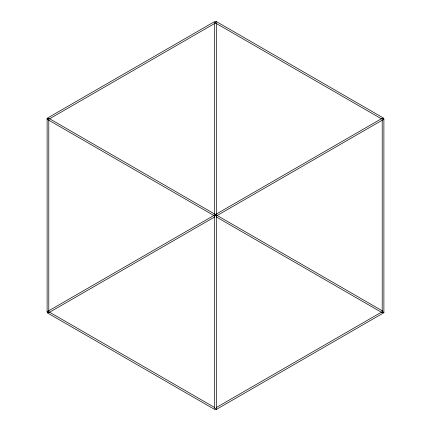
<?xml version="1.0" encoding="UTF-8"?>
<svg xmlns="http://www.w3.org/2000/svg" width="431" height="431" viewBox="0 0 431 431"><rect width="100%" height="100%" fill="white"/><g stroke="black" fill="none" stroke-linecap="round" stroke-linejoin="round"><path stroke-width="0.65" d="M47.114 118.283L214.665 21.55L216.335 22.52L48.789 119.252L47.114 118.283L47.114 311.748L48.789 312.717L214.595 216.992M47.114 311.748L214.083 215.355M383.886 119.252L382.211 118.283L214.665 215.015L216.335 215.985L383.886 119.252L383.886 312.717L216.335 409.45L214.665 408.48L214.665 215.689M216.405 407.473L382.211 311.748L383.886 312.717M215.78 408.803L214.665 409.45L47.114 312.717L48.789 311.748L214.595 407.473M383.326 312.071L382.211 312.717L216.405 216.992M216.917 215.355L382.723 311.08M382.211 120.297L382.211 311.748M216.335 23.188L216.335 214.643M216.335 215.985L216.335 409.45M214.665 22.891L214.665 214.347M48.789 119.92L48.789 312.717M48.789 118.283L47.114 119.252L214.665 215.985L216.335 215.015L48.789 118.283M216.335 21.55L214.665 22.52L382.211 119.252L383.886 118.283L216.335 21.55"/></g></svg>
